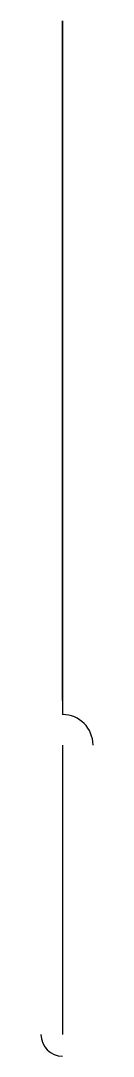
# Model space of a CAD drawing. Header units: millimetres. Extents: x -2 to 2.8, y -102 to -6.5.
import ezdxf

# ---------------------------------------------------------------- set-up
doc = ezdxf.new("R2010")
doc.units = ezdxf.units.MM
doc.layers.add('Sketch006', color=7, linetype='CONTINUOUS')

msp = doc.modelspace()

# ---------------------------------------------------------------- linework, layer by layer
at = {"layer": 'Sketch006'}
for p, q in [((0, -6.5, 9.5), (0, -6.5, -9.5)), ((0, -6.5, -9.5), (0, -69.2, -9.5)), ((0, -69.2, 9.5), (0, -6.5, 9.5)), ((0, -69.2, -9.5), (0, -70.4834, -5.9739)), ((0, -69.2, 9.5), (0, -70.4834, 5.9739)), ((0, -73.3025, -4), (0, -100, -4)), ((0, -73.3025, 4), (0, -100, 4)), ((0, -102, 2), (0, -102, -2))]:
    msp.add_line(p, q, dxfattribs=at)
for centre, radius, start, end in [((0, -73.3025, -7), 2.8191, 0, 90), ((0, -73.3025, 7), 6.66134e-16, 90, 180), ((0, -100, -2), 2, 180, -90), ((0, -100, 2), 4.44089e-16, -90, 0)]:
    msp.add_arc(centre, radius, start, end, dxfattribs=at)

doc.saveas('drawing.dxf')
